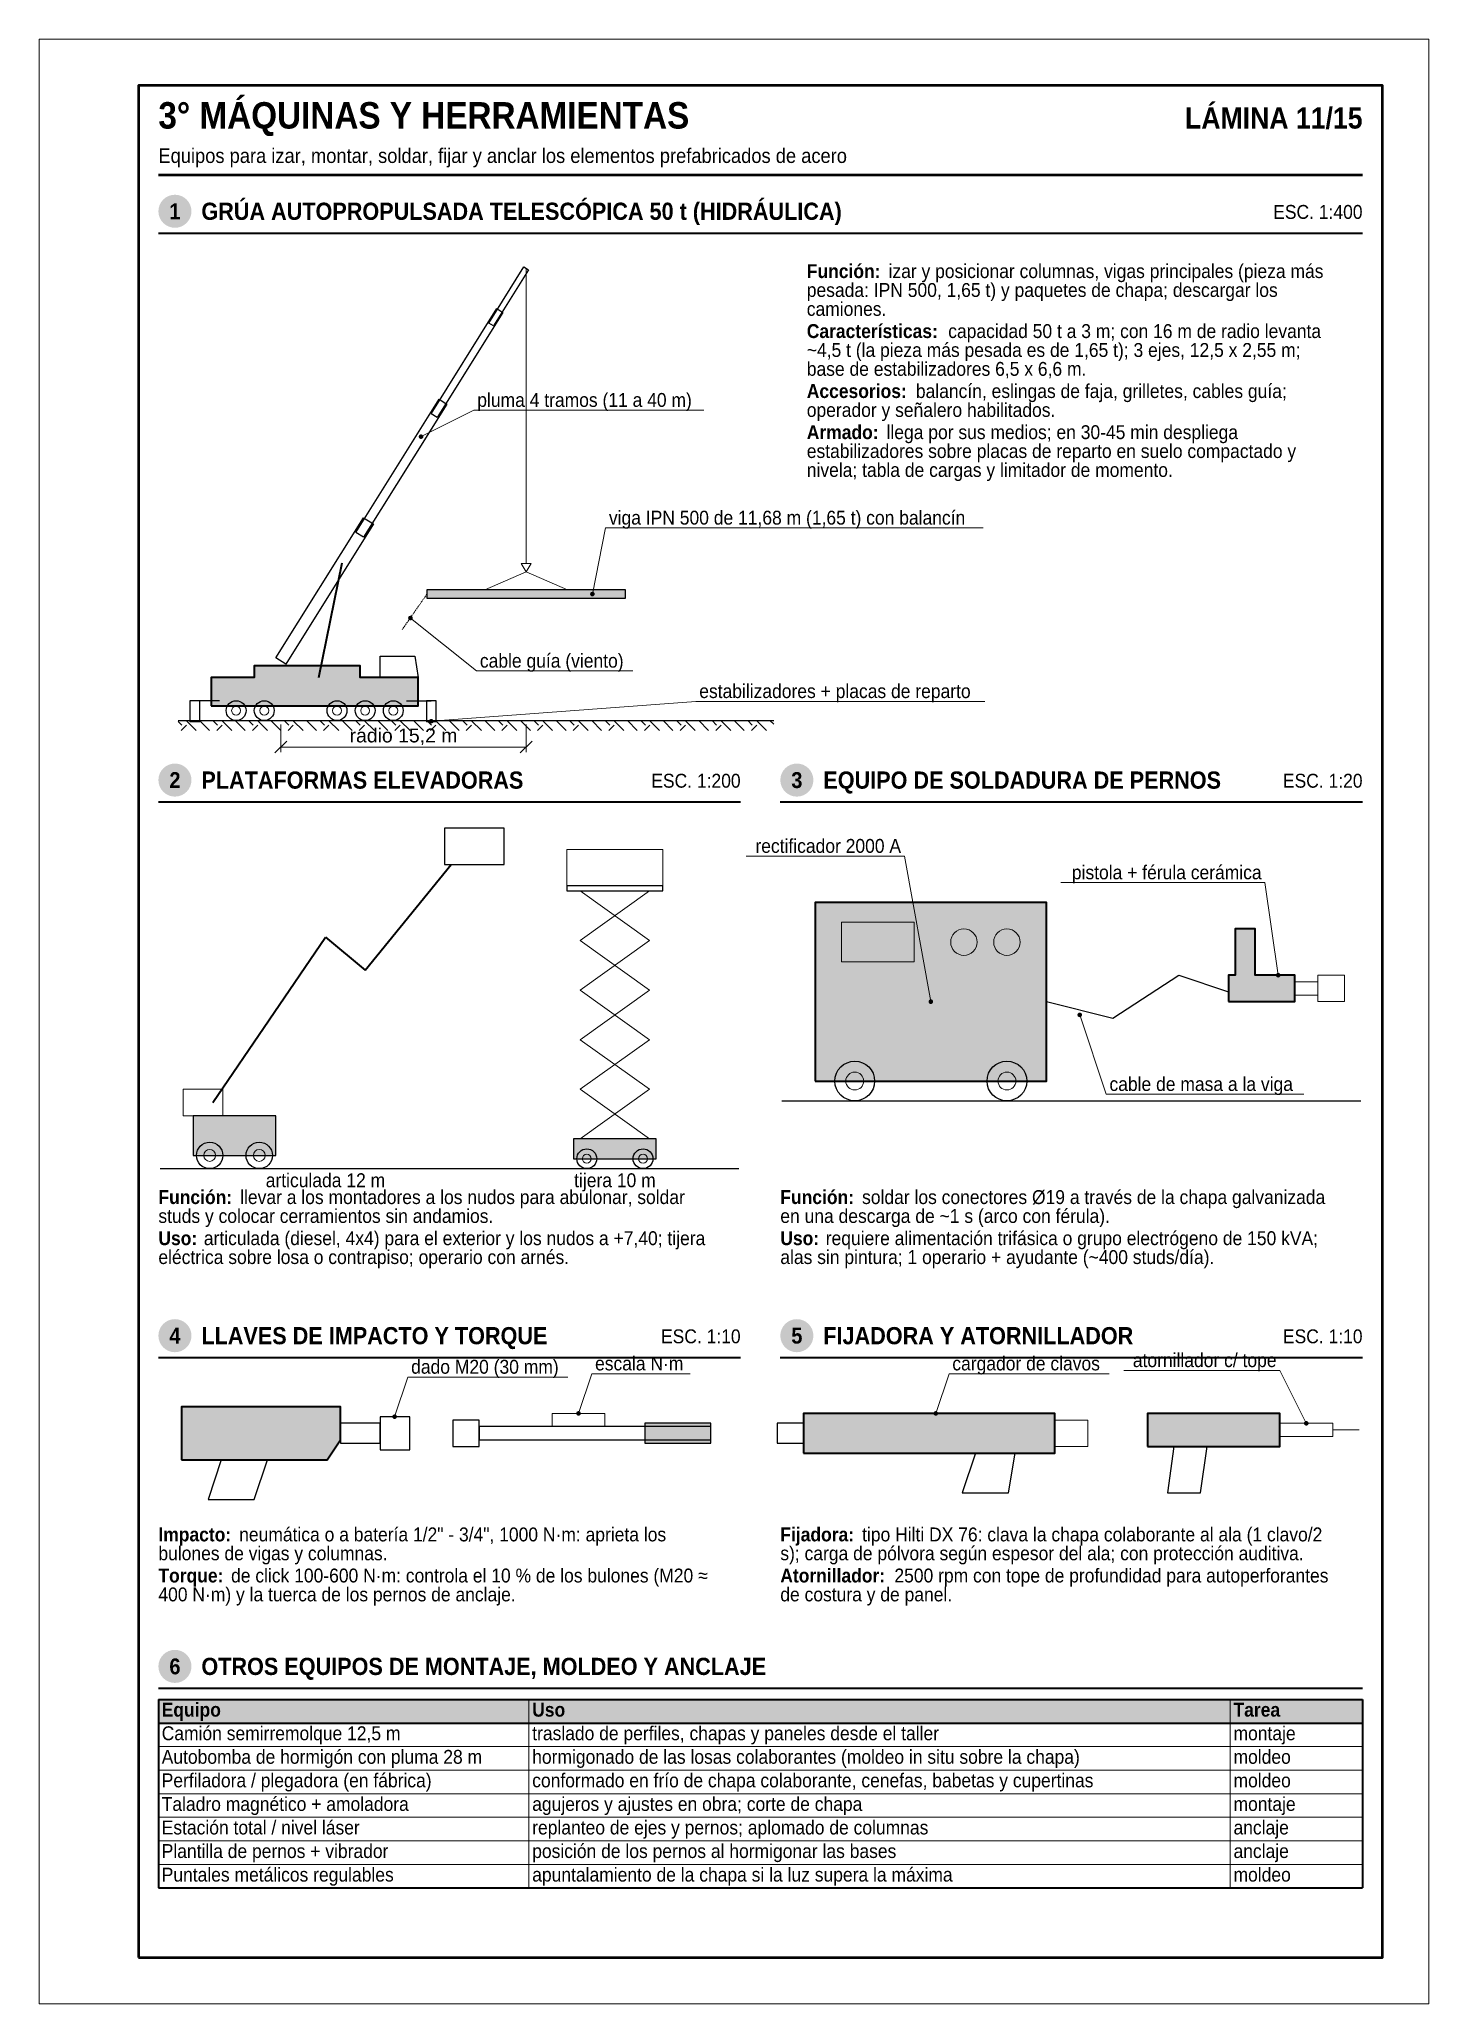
# Model space of a CAD drawing. Header units: millimetres. Extents: x 0 to 210, y 0 to 297.
import ezdxf
from ezdxf.enums import TextEntityAlignment as Align

# ---------------------------------------------------------------- set-up
doc = ezdxf.new("R2010")
doc.units = ezdxf.units.MM
doc.header["$LTSCALE"] = 0.35
doc.linetypes.add('DASHED2', pattern=[0.762, 0.635, -0.127])
for name, color, linetype in [('0-MARCO', 7, 'Continuous'), ('1-OCULTO', 8, 'DASHED2'), ('1-SECCION', 7, 'Continuous'), ('1-VISTA', 7, 'Continuous'), ('2-RAYADO', 8, 'Continuous'), ('3-COTAS', 7, 'Continuous'), ('3-REFS', 7, 'Continuous'), ('3-TABLAS', 7, 'Continuous'), ('3-TEXTOS', 7, 'Continuous'), ('3-TITULOS', 7, 'Continuous')]:
    doc.layers.add(name, color=color, linetype=linetype)
doc.styles.add('ARIAL', font='arial.ttf')
doc.styles.add('ARIAL-NEGRITA', font='arialbd.ttf')
doc.dimstyles.new('A4', dxfattribs={"dimtxt": 2.1, "dimasz": 1.1, "dimexe": 0.8, "dimexo": 0.6, "dimgap": 0.5, "dimtad": 1, "dimdec": 0, "dimtxsty": 'ARIAL', "dimtsz": 0.9, "dimcen": 2.5, "dimclrd": 7, "dimclre": 7, "dimclrt": 7, "dimazin": 3, "dimtfac": 1, "dimtmove": 0, "dimatfit": 3, "dimlwd": 13, "dimlwe": 13, "dimarcsym": 0})

msp = doc.modelspace()

# ---------------------------------------------------------------- hatches: boundary and pattern name
at = {"layer": '2-RAYADO', "true_color": 0xd7d7d7}
h = msp.add_hatch(color=254, dxfattribs=at)
h.dxf.hatch_style = 1
h.paths.add_polyline_path([(58.5943, 212.5), (88.5943, 212.5), (88.5943, 213.75), (58.5943, 213.75)])
h = msp.add_hatch(color=254, dxfattribs=at)
h.dxf.hatch_style = 1
h.paths.add_polyline_path([(26, 196.25), (57.25, 196.25), (57.25, 200.5), (48.5, 200.5), (48.5, 202.25), (32.5, 202.25), (32.5, 200.5), (26, 200.5)])
at = {"layer": '2-RAYADO'}
h = msp.add_hatch(dxfattribs=at)
h.set_pattern_fill('EARTH', color=8, scale=0.6, angle=45)
h.paths.add_polyline_path([(21, 192.5), (111, 192.5), (111, 194), (21, 194)])
at = {"layer": '2-RAYADO', "true_color": 0xd7d7d7}
h = msp.add_hatch(color=254, dxfattribs=at)
h.dxf.hatch_style = 1
h.paths.add_polyline_path([(117.25, 139.5), (152.25, 139.5), (152.25, 166.5), (117.25, 166.5)])
at = {"layer": '2-RAYADO', "true_color": 0x3c3c3c}
h = msp.add_hatch(color=250, dxfattribs=at)
h.dxf.hatch_style = 1
h.paths.add_polyline_path([(179.75, 151.5), (189.75, 151.5), (189.75, 155.5), (183.75, 155.5), (183.75, 162.5), (180.75, 162.5), (180.75, 155.5), (179.75, 155.5)])
at = {"layer": '2-RAYADO', "true_color": 0xd7d7d7}
h = msp.add_hatch(color=254, dxfattribs=at)
h.dxf.hatch_style = 1
h.paths.add_polyline_path([(23.25, 128.25), (35.75, 128.25), (35.75, 134.25), (23.25, 134.25)])
h = msp.add_hatch(color=254, dxfattribs=at)
h.dxf.hatch_style = 1
h.paths.add_polyline_path([(80.75, 127.75), (93.25, 127.75), (93.25, 130.75), (80.75, 130.75)])
h = msp.add_hatch(color=254, dxfattribs=at)
h.dxf.hatch_style = 1
h.paths.add_polyline_path([(21.5, 82.25), (43.5, 82.25), (45.5, 85.25), (45.5, 90.25), (21.5, 90.25)])
h = msp.add_hatch(color=254, dxfattribs=at)
h.dxf.hatch_style = 1
h.paths.add_polyline_path([(115.5, 83.25), (153.5, 83.25), (153.5, 89.25), (115.5, 89.25)])
h = msp.add_hatch(color=254, dxfattribs=at)
h.dxf.hatch_style = 1
h.paths.add_polyline_path([(167.5, 84.25), (187.5, 84.25), (187.5, 89.25), (167.5, 89.25)])
at = {"layer": '2-RAYADO', "true_color": 0x3c3c3c}
h = msp.add_hatch(color=250, dxfattribs=at)
h.dxf.hatch_style = 1
h.paths.add_polyline_path([(91.5, 84.75), (101.5, 84.75), (101.5, 87.75), (91.5, 87.75)])
at = {"layer": '3-REFS'}
h = msp.add_hatch(color=7, dxfattribs=at)
h.dxf.hatch_style = 1
edge = h.paths.add_edge_path()
edge.add_arc((57.6968, 236.9219), 0.35, 0, 360)
h = msp.add_hatch(color=7, dxfattribs=at)
h.dxf.hatch_style = 1
edge = h.paths.add_edge_path()
edge.add_arc((83.5943, 213.125), 0.35, 0, 360)
h = msp.add_hatch(color=7, dxfattribs=at)
h.dxf.hatch_style = 1
edge = h.paths.add_edge_path()
edge.add_arc((56.0943, 209.5), 0.35, 0, 360)
h = msp.add_hatch(color=7, dxfattribs=at)
h.dxf.hatch_style = 1
edge = h.paths.add_edge_path()
edge.add_arc((59.25, 193.9), 0.35, 0, 360)
h = msp.add_hatch(color=7, dxfattribs=at)
h.dxf.hatch_style = 1
edge = h.paths.add_edge_path()
edge.add_arc((187.25, 155.5), 0.35, 0, 360)
h = msp.add_hatch(color=7, dxfattribs=at)
h.dxf.hatch_style = 1
edge = h.paths.add_edge_path()
edge.add_arc((134.75, 151.5), 0.35, 0, 360)
h = msp.add_hatch(color=7, dxfattribs=at)
h.dxf.hatch_style = 1
edge = h.paths.add_edge_path()
edge.add_arc((157.25, 149.5), 0.35, 0, 360)
h = msp.add_hatch(color=7, dxfattribs=at)
h.dxf.hatch_style = 1
edge = h.paths.add_edge_path()
edge.add_arc((53.7, 88.75), 0.35, 0, 360)
h = msp.add_hatch(color=7, dxfattribs=at)
h.dxf.hatch_style = 1
edge = h.paths.add_edge_path()
edge.add_arc((81.5, 89.25), 0.35, 0, 360)
h = msp.add_hatch(color=7, dxfattribs=at)
h.dxf.hatch_style = 1
edge = h.paths.add_edge_path()
edge.add_arc((135.5, 89.25), 0.35, 0, 360)
h = msp.add_hatch(color=7, dxfattribs=at)
h.dxf.hatch_style = 1
edge = h.paths.add_edge_path()
edge.add_arc((191.5, 87.75), 0.35, 0, 360)
at = {"layer": '3-TABLAS', "true_color": 0xe6e6e6}
h = msp.add_hatch(color=254, dxfattribs=at)
h.dxf.hatch_style = 1
h.paths.add_polyline_path([(18, 46), (200, 46), (200, 42.438), (18, 42.438)])
at = {"layer": '3-TITULOS'}
h = msp.add_hatch(color=7, dxfattribs=at)
h.dxf.hatch_style = 1
edge = h.paths.add_edge_path()
edge.add_arc((20.5, 271), 2.5, 0, 360)
h = msp.add_hatch(color=7, dxfattribs=at)
h.dxf.hatch_style = 1
edge = h.paths.add_edge_path()
edge.add_arc((20.5, 185), 2.5, 0, 360)
h = msp.add_hatch(color=7, dxfattribs=at)
h.dxf.hatch_style = 1
edge = h.paths.add_edge_path()
edge.add_arc((114.5, 185), 2.5, 0, 360)
h = msp.add_hatch(color=7, dxfattribs=at)
h.dxf.hatch_style = 1
edge = h.paths.add_edge_path()
edge.add_arc((20.5, 101), 2.5, 0, 360)
h = msp.add_hatch(color=7, dxfattribs=at)
h.dxf.hatch_style = 1
edge = h.paths.add_edge_path()
edge.add_arc((114.5, 101), 2.5, 0, 360)
h = msp.add_hatch(color=7, dxfattribs=at)
h.dxf.hatch_style = 1
edge = h.paths.add_edge_path()
edge.add_arc((20.5, 51), 2.5, 0, 360)

# ---------------------------------------------------------------- linework, layer by layer
at = {"layer": '0-MARCO', "color": 9, "lineweight": 0}
msp.add_lwpolyline([(0, 0), (210, 0), (210, 297), (0, 297)], close=True, dxfattribs=at)
at = {"layer": '0-MARCO', "lineweight": 50}
msp.add_lwpolyline([(15, 7), (203, 7), (203, 290), (15, 290)], close=True, dxfattribs=at)
at = {"layer": '1-OCULTO', "lineweight": 9}
msp.add_lwpolyline([(58.5943, 213.125), (54.8443, 207.75)], dxfattribs=at)
at = {"layer": '1-SECCION', "lineweight": 25}
for points in [[(58.5943, 212.5), (88.5943, 212.5), (88.5943, 213.75), (58.5943, 213.75)], [(79.75, 168.25), (94.25, 168.25), (94.25, 169), (79.75, 169)], [(23.25, 128.25), (35.75, 128.25), (35.75, 134.25), (23.25, 134.25)], [(80.75, 127.75), (93.25, 127.75), (93.25, 130.75), (80.75, 130.75)], [(91.5, 84.75), (101.5, 84.75), (101.5, 87.75), (91.5, 87.75)]]:
    msp.add_lwpolyline(points, close=True, dxfattribs=at)
at = {"layer": '1-SECCION', "lineweight": 35}
for points in [[(26, 196.25), (57.25, 196.25), (57.25, 200.5), (48.5, 200.5), (48.5, 202.25), (32.5, 202.25), (32.5, 200.5), (26, 200.5)], [(117.25, 139.5), (152.25, 139.5), (152.25, 166.5), (117.25, 166.5)], [(179.75, 151.5), (189.75, 151.5), (189.75, 155.5), (183.75, 155.5), (183.75, 162.5), (180.75, 162.5), (180.75, 155.5), (179.75, 155.5)], [(21.5, 82.25), (43.5, 82.25), (45.5, 85.25), (45.5, 90.25), (21.5, 90.25)], [(115.5, 83.25), (153.5, 83.25), (153.5, 89.25), (115.5, 89.25)], [(167.5, 84.25), (187.5, 84.25), (187.5, 89.25), (167.5, 89.25)]]:
    msp.add_lwpolyline(points, close=True, dxfattribs=at)
at = {"layer": '1-SECCION', "lineweight": 18}
for points in [[(22.75, 193.8), (24.25, 193.8), (24.25, 194), (22.75, 194)], [(58.5, 193.8), (60, 193.8), (60, 194), (58.5, 194)]]:
    msp.add_lwpolyline(points, close=True, dxfattribs=at)
at = {"layer": '1-VISTA', "lineweight": 25}
for points in [[(67.9559, 254.0949), (73.2551, 262.5753), (73.9336, 262.1514), (68.6344, 253.6709)], [(59.2281, 240.3869), (69.1641, 256.2878), (70.0758, 255.7182), (60.1398, 239.8173)], [(47.8295, 222.452), (60.4151, 242.5932), (61.6024, 241.8513), (49.0168, 221.7101)], [(35.758, 203.4637), (49.0059, 224.6649), (50.49, 223.7375), (37.242, 202.5363)], [(22.75, 194), (24.25, 194), (24.25, 197), (22.75, 197)], [(58.5, 194), (60, 194), (60, 197), (58.5, 197)], [(61.25, 172.25), (70.25, 172.25), (70.25, 177.75), (61.25, 177.75)], [(45.5, 84.75), (51.5, 84.75), (51.5, 87.75), (45.5, 87.75)], [(51.5, 83.75), (56, 83.75), (56, 88.75), (51.5, 88.75)], [(62.5, 84.25), (66.5, 84.25), (66.5, 88.25), (62.5, 88.25)], [(66.5, 85.25), (101.5, 85.25), (101.5, 87.25), (66.5, 87.25)], [(111.5, 84.75), (115.5, 84.75), (115.5, 87.75), (111.5, 87.75)]]:
    msp.add_lwpolyline(points, close=True, dxfattribs=at)
at = {"layer": '1-VISTA', "lineweight": 13}
for points in [[(73.5943, 262.3634), (73.5943, 217.75)], [(73.5943, 216.5), (67.3443, 213.75)], [(73.5943, 216.5), (79.8443, 213.75)]]:
    msp.add_lwpolyline(points, dxfattribs=at)
at = {"layer": '1-VISTA', "lineweight": 35}
for points in [[(42.25, 200.5), (45.7736, 217.8408)], [(49.25, 156.25), (62.25, 172.25)], [(26.25, 136.25), (43.25, 161.25)], [(43.25, 161.25), (49.25, 156.25)]]:
    msp.add_lwpolyline(points, dxfattribs=at)
at = {"layer": '1-VISTA', "lineweight": 18}
for points in [[(72.8443, 217.75), (74.3443, 217.75), (73.5943, 216.5)], [(189.75, 152.5), (193.25, 152.5), (193.25, 154.5), (189.75, 154.5)], [(193.25, 151.5), (197.25, 151.5), (197.25, 155.5), (193.25, 155.5)], [(21.75, 134.25), (27.75, 134.25), (27.75, 138.25), (21.75, 138.25)], [(153.5, 84.25), (158.5, 84.25), (158.5, 88.25), (153.5, 88.25)], [(187.5, 85.75), (195.5, 85.75), (195.5, 87.75), (187.5, 87.75)]]:
    msp.add_lwpolyline(points, close=True, dxfattribs=at)
at = {"layer": '1-VISTA', "lineweight": 25}
for points in [[(51.5, 200.5), (51.5, 203.75), (56.75, 203.75), (57.25, 200.5)], [(27.25, 197), (23.5, 197)], [(55.5, 197), (59.25, 197)], [(21, 194), (111, 194)], [(152.25, 151.5), (162.25, 149), (172.25, 155.5), (179.75, 153)], [(112.25, 136.5), (199.75, 136.5)], [(18.25, 126.25), (105.75, 126.25)], [(141.5, 83.25), (139.5, 77.25), (146.5, 77.25), (147.5, 83.25)], [(171.5, 84.25), (170.5, 77.25), (175.5, 77.25), (176.5, 84.25)], [(27.5, 82.25), (25.5, 76.25), (32.5, 76.25), (34.5, 82.25)]]:
    msp.add_lwpolyline(points, dxfattribs=at)
at = {"layer": '1-VISTA', "lineweight": 18}
for points in [[(79.75, 169), (79.75, 174.5), (94.25, 174.5), (94.25, 169)], [(81.75, 160.75), (92.25, 168.25)], [(92.25, 160.75), (81.75, 168.25)], [(81.75, 153.25), (92.25, 160.75)], [(92.25, 153.25), (81.75, 160.75)], [(81.75, 145.75), (92.25, 153.25)], [(92.25, 145.75), (81.75, 153.25)], [(81.75, 138.25), (92.25, 145.75)], [(92.25, 138.25), (81.75, 145.75)], [(81.75, 130.75), (92.25, 138.25)], [(92.25, 130.75), (81.75, 138.25)], [(195.5, 86.75), (199.5, 86.75)]]:
    msp.add_lwpolyline(points, dxfattribs=at)
at = {"layer": '1-VISTA', "lineweight": 13}
for points in [[(121.25, 157.5), (132.25, 157.5), (132.25, 163.5), (121.25, 163.5)], [(77.5, 87.25), (85.5, 87.25), (85.5, 89.25), (77.5, 89.25)]]:
    msp.add_lwpolyline(points, close=True, dxfattribs=at)
at = {"layer": '1-VISTA', "lineweight": 25}
for centre, radius in [((29.75, 195.5), 1.5), ((34, 195.5), 1.5), ((45, 195.5), 1.5), ((49.25, 195.5), 1.5), ((53.5, 195.5), 1.5), ((123.25, 139.5), 3), ((146.25, 139.5), 3), ((25.75, 128.25), 2), ((33.25, 128.25), 2), ((82.75, 127.75), 1.5), ((91.25, 127.75), 1.5)]:
    msp.add_circle(centre, radius, dxfattribs=at)
at = {"layer": '1-VISTA', "lineweight": 13}
for centre, radius in [((29.75, 195.5), 0.675), ((34, 195.5), 0.675), ((45, 195.5), 0.675), ((49.25, 195.5), 0.675), ((53.5, 195.5), 0.675), ((139.75, 160.5), 2), ((146.25, 160.5), 2), ((123.25, 139.5), 1.35), ((146.25, 139.5), 1.35), ((25.75, 128.25), 0.9), ((33.25, 128.25), 0.9), ((82.75, 127.75), 0.675), ((91.25, 127.75), 0.675)]:
    msp.add_circle(centre, radius, dxfattribs=at)
at = {"layer": '3-REFS', "lineweight": 13}
for points in [[(57.6968, 236.9219), (65.6968, 240.9219)], [(65.6968, 240.9219), (100.4391, 240.9219)], [(83.5943, 213.125), (85.5943, 223.125)], [(85.5943, 223.125), (142.6398, 223.125)], [(56.0943, 209.5), (66.0943, 201.5)], [(66.0943, 201.5), (89.6952, 201.5)], [(59.25, 193.9), (99.25, 196.9)], [(99.25, 196.9), (142.9326, 196.9)], [(130.75, 173.5), (106.8446, 173.5)], [(134.75, 151.5), (130.75, 173.5)], [(185.25, 169.5), (154.399, 169.5)], [(187.25, 155.5), (185.25, 169.5)], [(157.25, 149.5), (161.25, 137.5)], [(161.25, 137.5), (191.1124, 137.5)], [(81.5, 89.25), (83.5, 95.25)], [(83.5, 95.25), (98.3913, 95.25)], [(135.5, 89.25), (137.5, 95.25)], [(137.5, 95.25), (161.7112, 95.25)], [(187.5, 95.75), (163.8991, 95.75)], [(191.5, 87.75), (187.5, 95.75)], [(53.7, 88.75), (55.7, 94.75)], [(55.7, 94.75), (79.9072, 94.75)]]:
    msp.add_lwpolyline(points, dxfattribs=at)
at = {"layer": '3-TABLAS', "lineweight": 35}
for points in [[(18, 46), (200, 46)], [(18, 46), (18, 17.504)], [(200, 46), (200, 17.504)], [(18, 42.438), (200, 42.438)], [(18, 17.504), (200, 17.504)]]:
    msp.add_lwpolyline(points, dxfattribs=at)
at = {"layer": '3-TABLAS', "lineweight": 13}
for points in [[(74, 46), (74, 17.504)], [(180, 46), (180, 17.504)], [(18, 38.876), (200, 38.876)], [(18, 35.314), (200, 35.314)], [(18, 31.752), (200, 31.752)], [(18, 28.19), (200, 28.19)], [(18, 24.628), (200, 24.628)], [(18, 21.066), (200, 21.066)]]:
    msp.add_lwpolyline(points, dxfattribs=at)
at = {"layer": '3-TITULOS', "lineweight": 50}
msp.add_lwpolyline([(18, 276.5), (200, 276.5)], dxfattribs=at)
at = {"layer": '3-TITULOS', "lineweight": 35}
for points in [[(18, 267.7), (200, 267.7)], [(18, 181.7), (106, 181.7)], [(112, 181.7), (200, 181.7)], [(18, 97.7), (106, 97.7)], [(112, 97.7), (200, 97.7)], [(18, 47.7), (200, 47.7)]]:
    msp.add_lwpolyline(points, dxfattribs=at)

# ---------------------------------------------------------------- texts
at = {"layer": '3-TABLAS', "width": 0.9}
for s, style, p in [('Equipo', 'ARIAL-NEGRITA', (18.5, 43.4)), ('Uso', 'ARIAL-NEGRITA', (74.5, 43.4)), ('Tarea', 'ARIAL-NEGRITA', (180.5, 43.4)), ('Camión semirremolque 12,5 m', 'ARIAL', (18.5, 39.838)), ('traslado de perfiles, chapas y paneles desde el taller', 'ARIAL', (74.5, 39.838)), ('montaje', 'ARIAL', (180.5, 39.838)), ('Autobomba de hormigón con pluma 28 m', 'ARIAL', (18.5, 36.276)), ('hormigonado de las losas colaborantes (moldeo in situ sobre la chapa)', 'ARIAL', (74.5, 36.276)), ('moldeo', 'ARIAL', (180.5, 36.276)), ('Perfiladora / plegadora (en fábrica)', 'ARIAL', (18.5, 32.714)), ('conformado en frío de chapa colaborante, cenefas, babetas y cupertinas', 'ARIAL', (74.5, 32.714)), ('moldeo', 'ARIAL', (180.5, 32.714)), ('Taladro magnético + amoladora', 'ARIAL', (18.5, 29.152)), ('agujeros y ajustes en obra; corte de chapa', 'ARIAL', (74.5, 29.152)), ('montaje', 'ARIAL', (180.5, 29.152)), ('Estación total / nivel láser', 'ARIAL', (18.5, 25.59)), ('replanteo de ejes y pernos; aplomado de columnas', 'ARIAL', (74.5, 25.59)), ('anclaje', 'ARIAL', (180.5, 25.59)), ('Plantilla de pernos + vibrador', 'ARIAL', (18.5, 22.028)), ('posición de los pernos al hormigonar las bases', 'ARIAL', (74.5, 22.028)), ('anclaje', 'ARIAL', (180.5, 22.028)), ('Puntales metálicos regulables', 'ARIAL', (18.5, 18.466)), ('apuntalamiento de la chapa si la luz supera la máxima', 'ARIAL', (74.5, 18.466)), ('moldeo', 'ARIAL', (180.5, 18.466))]:
    msp.add_text(s, height=2.1, dxfattribs=dict(at, style=style)).set_placement(p)
at = {"layer": '3-TEXTOS', "width": 0.9}
for s, style, p in [('Función:', 'ARIAL-NEGRITA', (116, 260.9)), ('izar y posicionar columnas, vigas principales (pieza más', 'ARIAL', (128.3594, 260.9)), ('pesada: IPN 500, 1,65 t) y paquetes de chapa; descargar los', 'ARIAL', (116, 258.044)), ('camiones.', 'ARIAL', (116, 255.188)), ('Características:', 'ARIAL-NEGRITA', (116, 251.832)), ('capacidad 50 t a 3 m; con 16 m de radio levanta', 'ARIAL', (137.3789, 251.832)), ('~4,5 t (la pieza más pesada es de 1,65 t); 3 ejes, 12,5 x 2,55 m;', 'ARIAL', (116, 248.976)), ('base de estabilizadores 6,5 x 6,6 m.', 'ARIAL', (116, 246.12)), ('pluma 4 tramos (11 a 40 m)', 'ARIAL', (66.1968, 241.4219)), ('Accesorios:', 'ARIAL-NEGRITA', (116, 242.764)), ('balancín, eslingas de faja, grilletes, cables guía;', 'ARIAL', (132.4895, 242.764)), ('operador y señalero habilitados.', 'ARIAL', (116, 239.908)), ('Armado:', 'ARIAL-NEGRITA', (116, 236.552)), ('llega por sus medios; en 30-45 min despliega', 'ARIAL', (128.0576, 236.552)), ('estabilizadores sobre placas de reparto en suelo compactado y', 'ARIAL', (116, 233.696)), ('nivela; tabla de cargas y limitador de momento.', 'ARIAL', (116, 230.84)), ('viga IPN 500 de 11,68 m (1,65 t) con balancín', 'ARIAL', (86.0943, 223.625)), ('cable guía (viento)', 'ARIAL', (66.5943, 202)), ('estabilizadores + placas de reparto', 'ARIAL', (99.75, 197.4)), ('cable de masa a la viga', 'ARIAL', (161.75, 138)), ('Función:', 'ARIAL-NEGRITA', (18, 120.9)), ('llevar a los montadores a los nudos para abulonar, soldar', 'ARIAL', (30.3594, 120.9)), ('Función:', 'ARIAL-NEGRITA', (112, 120.9)), ('soldar los conectores Ø19 a través de la chapa galvanizada', 'ARIAL', (124.3594, 120.9)), ('studs y colocar cerramientos sin andamios.', 'ARIAL', (18, 118.044)), ('en una descarga de ~1 s (arco con férula).', 'ARIAL', (112, 118.044)), ('Uso:', 'ARIAL-NEGRITA', (18, 114.688)), ('articulada (diesel, 4x4) para el exterior y los nudos a +7,40; tijera', 'ARIAL', (24.8678, 114.688)), ('Uso:', 'ARIAL-NEGRITA', (112, 114.688)), ('requiere alimentación trifásica o grupo electrógeno de 150 kVA;', 'ARIAL', (118.8678, 114.688)), ('eléctrica sobre losa o contrapiso; operario con arnés.', 'ARIAL', (18, 111.832)), ('alas sin pintura; 1 operario + ayudante (~400 studs/día).', 'ARIAL', (112, 111.832)), ('dado M20 (30 mm)', 'ARIAL', (56.2, 95.25)), ('escala N·m', 'ARIAL', (84, 95.75)), ('cargador de clavos', 'ARIAL', (138, 95.75)), ('Impacto:', 'ARIAL-NEGRITA', (18, 69.9)), ('neumática o a batería 1/2" - 3/4", 1000 N·m: aprieta los', 'ARIAL', (30.2106, 69.9)), ('Fijadora:', 'ARIAL-NEGRITA', (112, 69.9)), ('tipo Hilti DX 76: clava la chapa colaborante al ala (1 clavo/2', 'ARIAL', (124.3635, 69.9)), ('bulones de vigas y columnas.', 'ARIAL', (18, 67.044)), ('s); carga de pólvora según espesor del ala; con protección auditiva.', 'ARIAL', (112, 67.044)), ('Torque:', 'ARIAL-NEGRITA', (18, 63.688)), ('de click 100-600 N·m: controla el 10 % de los bulones (M20 ≈', 'ARIAL', (28.9872, 63.688)), ('Atornillador:', 'ARIAL-NEGRITA', (112, 63.688)), ('2500 rpm con tope de profundidad para autoperforantes', 'ARIAL', (129.2447, 63.688)), ('400 N·m) y la tuerca de los pernos de anclaje.', 'ARIAL', (18, 60.832)), ('de costura y de panel.', 'ARIAL', (112, 60.832))]:
    msp.add_text(s, height=2.1, dxfattribs=dict(at, style=style)).set_placement(p)
at = {"layer": '3-TEXTOS', "style": 'ARIAL', "width": 0.9}
for s, p in [('rectificador 2000 A', (130.25, 174)), ('pistola + férula cerámica', (184.75, 170)), ('atornillador c/ tope', (187, 96.25))]:
    msp.add_text(s, height=2.1, dxfattribs=at).set_placement(p, align=Align.RIGHT)
for s, p in [('articulada 12 m', (43.25, 124.5)), ('tijera 10 m', (87, 124.5))]:
    msp.add_text(s, height=2.1, dxfattribs=at).set_placement(p, align=Align.MIDDLE_CENTER)
at = {"layer": '3-TITULOS', "width": 0.9}
for s, height, style, p in [('3° MÁQUINAS Y HERRAMIENTAS', 4, 'ARIAL-NEGRITA', (18, 283.5)), ('Equipos para izar, montar, soldar, fijar y anclar los elementos prefabricados de acero', 2.2, 'ARIAL', (18, 278.3))]:
    msp.add_text(s, height=height, dxfattribs=dict(at, style=style)).set_placement(p)
at = {"layer": '3-TITULOS', "style": 'ARIAL-NEGRITA', "width": 0.9}
msp.add_text('LÁMINA 11/15', height=3.2, dxfattribs=at).set_placement((200, 283.5), align=Align.RIGHT)
at = {"layer": '3-TITULOS', "color": 7, "true_color": 0xffffff, "style": 'ARIAL-NEGRITA', "width": 0.9}
for s, p in [('1', (20.5, 271)), ('2', (20.5, 185)), ('3', (114.5, 185)), ('4', (20.5, 101)), ('5', (114.5, 101)), ('6', (20.5, 51))]:
    msp.add_text(s, height=2.4, dxfattribs=at).set_placement(p, align=Align.MIDDLE_CENTER)
at = {"layer": '3-TITULOS', "style": 'ARIAL-NEGRITA', "width": 0.9}
for s, p in [('GRÚA AUTOPROPULSADA TELESCÓPICA 50 t (HIDRÁULICA)', (24.5, 271)), ('PLATAFORMAS ELEVADORAS', (24.5, 185)), ('EQUIPO DE SOLDADURA DE PERNOS', (118.5, 185)), ('LLAVES DE IMPACTO Y TORQUE', (24.5, 101)), ('FIJADORA Y ATORNILLADOR', (118.5, 101)), ('OTROS EQUIPOS DE MONTAJE, MOLDEO Y ANCLAJE', (24.5, 51))]:
    msp.add_text(s, height=2.6, dxfattribs=at).set_placement(p, align=Align.MIDDLE_LEFT)
at = {"layer": '3-TITULOS', "style": 'ARIAL', "width": 0.9}
for s, p in [('ESC. 1:400', (200, 270.9)), ('ESC. 1:200', (106, 184.9)), ('ESC. 1:20', (200, 184.9)), ('ESC. 1:10', (106, 100.9)), ('ESC. 1:10', (200, 100.9))]:
    msp.add_text(s, height=2.1, dxfattribs=at).set_placement(p, align=Align.MIDDLE_RIGHT)

# ---------------------------------------------------------------- dimensions: what is measured, and where the dimension line sits
at = {"layer": '3-COTAS'}
msp.add_linear_dim(base=(36.5, 190), p1=(36.5, 194), p2=(73.5943, 194), text='radio 15,2 m', dimstyle='A4', override={"dimlfac": 400}, dxfattribs=at).render()

doc.saveas('drawing.dxf')
